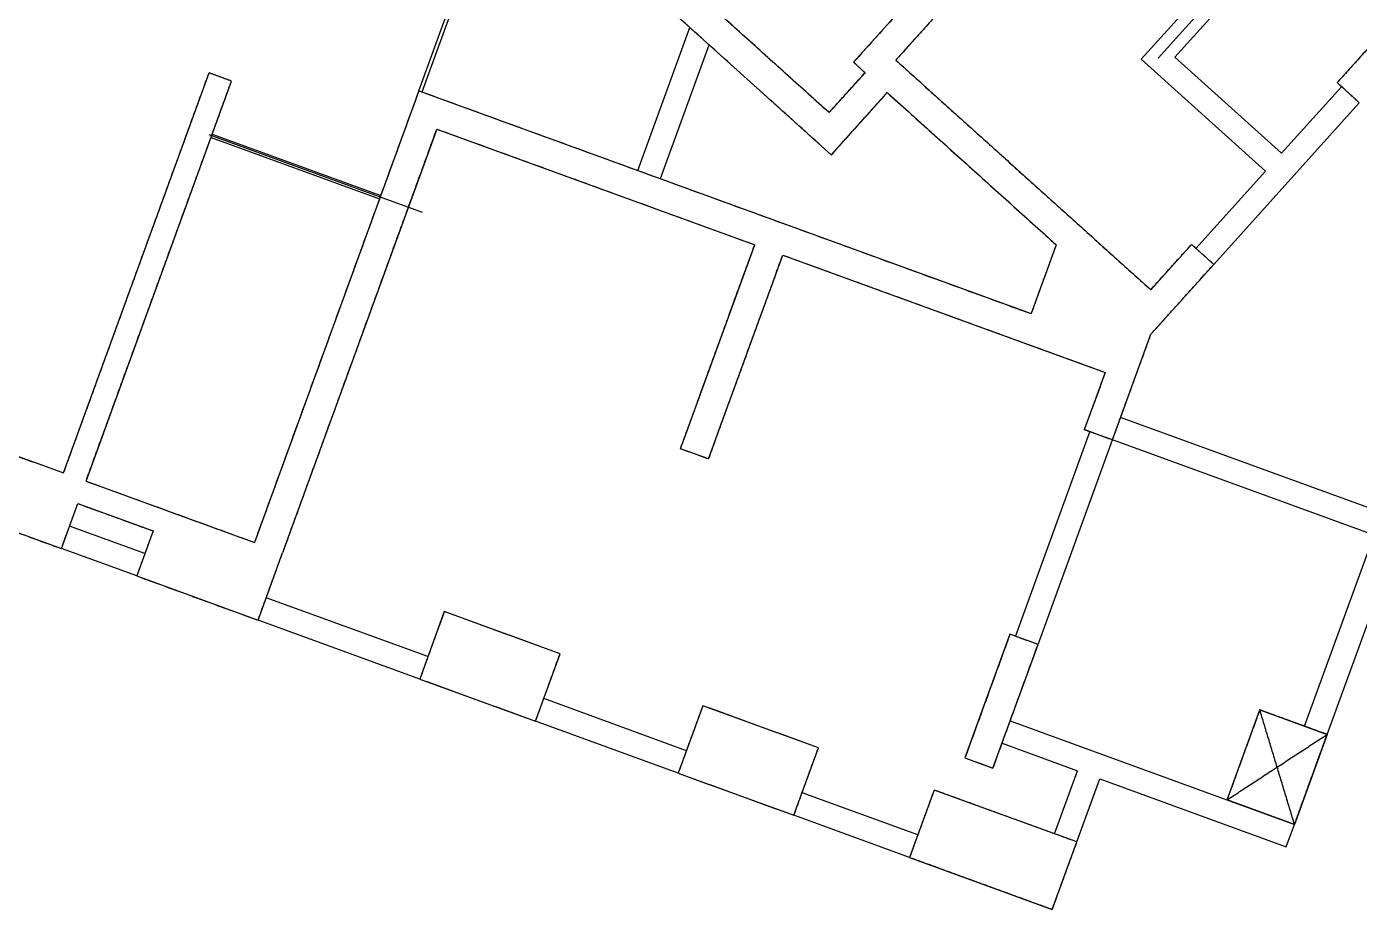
# Model space of a CAD drawing. Header units: millimetres. Extents: x -121354 to 132141, y -64344 to 350.
# Drawn here: x 71987 to 83134, y -39606 to -32225 of the extents above; entities that cross this region are included whole.
import ezdxf

# ---------------------------------------------------------------- set-up
doc = ezdxf.new("R2010")
doc.units = ezdxf.units.MM
for name, color, linetype in [('_wall_base055', 7, 'CONTINUOUS'), ('_wall_base127', 7, 'CONTINUOUS'), ('Block_102ë™_ìƒë¶€ê³¨ì¡°B2_0108', 7, 'CONTINUOUS'), ('Block_C_600X855', 7, 'CONTINUOUS'), ('Line1081', 7, 'CONTINUOUS'), ('Line1082', 7, 'CONTINUOUS'), ('Line1083', 7, 'CONTINUOUS'), ('Line1100', 7, 'CONTINUOUS'), ('Line1101', 7, 'CONTINUOUS'), ('Line1102', 7, 'CONTINUOUS'), ('Line1106', 7, 'CONTINUOUS'), ('Line1107', 7, 'CONTINUOUS'), ('Line1108', 7, 'CONTINUOUS'), ('Line1109', 7, 'CONTINUOUS'), ('Line1110', 7, 'CONTINUOUS'), ('Line1111', 7, 'CONTINUOUS'), ('Line1112', 7, 'CONTINUOUS'), ('Line1113', 7, 'CONTINUOUS'), ('Line1114', 7, 'CONTINUOUS'), ('Line1115', 7, 'CONTINUOUS'), ('Line1116', 7, 'CONTINUOUS'), ('Line1117', 7, 'CONTINUOUS'), ('Line1118', 7, 'CONTINUOUS'), ('Line1119', 7, 'CONTINUOUS'), ('Line1120', 7, 'CONTINUOUS'), ('Line1121', 7, 'CONTINUOUS'), ('Line1122', 7, 'CONTINUOUS'), ('Line144', 7, 'CONTINUOUS'), ('Line155', 7, 'CONTINUOUS'), ('Line156', 7, 'CONTINUOUS'), ('Line157', 7, 'CONTINUOUS'), ('Line158', 7, 'CONTINUOUS'), ('Line407', 7, 'CONTINUOUS'), ('Line408', 7, 'CONTINUOUS'), ('Line411', 7, 'CONTINUOUS'), ('Line412', 7, 'CONTINUOUS'), ('Line417', 7, 'CONTINUOUS'), ('Line419', 7, 'CONTINUOUS'), ('Line422', 7, 'CONTINUOUS'), ('Line423', 7, 'CONTINUOUS'), ('Line424', 7, 'CONTINUOUS'), ('Line428', 7, 'CONTINUOUS'), ('Line429', 7, 'CONTINUOUS'), ('Line433', 7, 'CONTINUOUS'), ('Line437', 7, 'CONTINUOUS'), ('Line438', 7, 'CONTINUOUS'), ('Line440', 7, 'CONTINUOUS'), ('Line504', 7, 'CONTINUOUS'), ('Line505', 7, 'CONTINUOUS'), ('Line507', 7, 'CONTINUOUS'), ('Line508', 7, 'CONTINUOUS'), ('Line512', 7, 'CONTINUOUS'), ('Line537', 7, 'CONTINUOUS'), ('Line538', 7, 'CONTINUOUS'), ('Line539', 7, 'CONTINUOUS'), ('Line540', 7, 'CONTINUOUS'), ('Line545', 7, 'CONTINUOUS'), ('Line546', 7, 'CONTINUOUS'), ('Line549', 7, 'CONTINUOUS'), ('Line550', 7, 'CONTINUOUS'), ('Line551', 7, 'CONTINUOUS'), ('Line552', 7, 'CONTINUOUS'), ('Line553', 7, 'CONTINUOUS'), ('Line556', 7, 'CONTINUOUS'), ('Line557', 7, 'CONTINUOUS'), ('Line558', 7, 'CONTINUOUS'), ('Line562', 7, 'CONTINUOUS'), ('Line563', 7, 'CONTINUOUS'), ('Line569', 7, 'CONTINUOUS'), ('Line570', 7, 'CONTINUOUS'), ('Line571', 7, 'CONTINUOUS'), ('Line573', 7, 'CONTINUOUS'), ('Line574', 7, 'CONTINUOUS'), ('Line575', 7, 'CONTINUOUS'), ('Polyline062', 7, 'CONTINUOUS'), ('Polyline063', 7, 'CONTINUOUS'), ('Polyline078', 7, 'CONTINUOUS'), ('Polyline081', 7, 'CONTINUOUS'), ('Polyline082', 7, 'CONTINUOUS'), ('Polyline084', 7, 'CONTINUOUS'), ('Polyline092', 7, 'CONTINUOUS')]:
    doc.layers.add(name, color=color, linetype=linetype)

msp = doc.modelspace()

# ---------------------------------------------------------------- linework, layer by layer
at = {"layer": '_wall_base055'}
for p, q in [((82028, -38690), (82302, -37938)), ((82302, -37938), (82865, -38143)), ((82865, -38143), (82592, -38895)), ((82592, -38895), (82028, -38690))]:
    msp.add_line(p, q, dxfattribs=at)
at = {"layer": '_wall_base127'}
for p, q in [((82028, -38690), (82302, -37938)), ((82302, -37938), (82865, -38143)), ((82865, -38143), (82592, -38895)), ((82592, -38895), (82028, -38690))]:
    msp.add_line(p, q, dxfattribs=at)
at = {"layer": 'Block_102ë™_ìƒë¶€ê³¨ì¡°B2_0108'}
for points in [[(80285, -30988), (78904, -32523)], [(80070, -31602), (79257, -32505)], [(78718, -33298), (76979, -31732)], [(78699, -32944), (77332, -31713)], [(83685, -31876), (82949, -32693)], [(79000, -32610), (78904, -32523)], [(79257, -32505), (81390, -34425)], [(72296, -35957), (73513, -32612)], [(73701, -32680), (73513, -32612)], [(78699, -32944), (79000, -32610)], [(72484, -36025), (73701, -32680)], [(75268, -32761), (73893, -36538)], [(75268, -32761), (80389, -34625)], [(83134, -32861), (82949, -32693)], [(78718, -33298), (79186, -32777)], [(79186, -32777), (80599, -34049)], [(75417, -33081), (74128, -36624)], [(75417, -33081), (78077, -34049)], [(77456, -35755), (78077, -34049)], [(80599, -34049), (80389, -34625)], [(80599, -34049), (80389, -34625)], [(81390, -34425), (81731, -34046)], [(81917, -34213), (81731, -34046)], [(77691, -35840), (78312, -34135)], [(78312, -34135), (81009, -35116)], [(81391, -34797), (81917, -34213)], [(81069, -35681), (81391, -34797)], [(69852, -35068), (72296, -35957)], [(81009, -35116), (80834, -35595)], [(81069, -35681), (80834, -35595)], [(77691, -35840), (77456, -35755)], [(72484, -36025), (73893, -36538)], [(71217, -36203), (72278, -36589)], [(72278, -36589), (72415, -36213)], [(72415, -36213), (73045, -36442)], [(73045, -36442), (72908, -36818)], [(73923, -37188), (74128, -36624)], [(72908, -36818), (73923, -37188)], [(75481, -37116), (75276, -37680)], [(76449, -37469), (75481, -37116)], [(80212, -37306), (79836, -38339)], [(80447, -37391), (80212, -37306)], [(80070, -38425), (80447, -37391)], [(76244, -38032), (76449, -37469)], [(75276, -37680), (76244, -38032)], [(77643, -37903), (77437, -38467)], [(78610, -38255), (77643, -37903)], [(78405, -38819), (78610, -38255)], [(79836, -38339), (80070, -38425)], [(77437, -38467), (78405, -38819)], [(79578, -38608), (79373, -39171)], [(80772, -39042), (79578, -38608)], [(80566, -39606), (80772, -39042)], [(79373, -39171), (80566, -39606)]]:
    msp.add_open_spline(points, degree=1, dxfattribs=at)
at = {"layer": 'Block_C_600X855'}
for points in [[(82302, -37938), (82028, -38690)], [(82592, -38895), (82302, -37938)], [(82865, -38143), (82302, -37938)], [(82028, -38690), (82865, -38143)], [(82592, -38895), (82865, -38143)], [(82028, -38690), (82592, -38895)]]:
    msp.add_open_spline(points, degree=1, dxfattribs=at)
at = {"layer": 'Line1081'}
msp.add_line((83134, -32861), (81917, -34213), dxfattribs=at)
at = {"layer": 'Line1082'}
msp.add_line((82986, -32727), (82484, -33284), dxfattribs=at)
at = {"layer": 'Line1083'}
msp.add_line((82350, -33433), (81768, -34079), dxfattribs=at)
at = {"layer": 'Line1100'}
msp.add_line((80214, -38029), (82592, -38895), dxfattribs=at)
at = {"layer": 'Line1101'}
msp.add_line((80146, -38217), (80776, -38447), dxfattribs=at)
at = {"layer": 'Line1102'}
msp.add_line((80963, -38515), (82523, -39083), dxfattribs=at)
at = {"layer": 'Line1106'}
msp.add_line((79373, -39171), (78405, -38819), dxfattribs=at)
at = {"layer": 'Line1107'}
msp.add_line((79441, -38983), (78474, -38631), dxfattribs=at)
at = {"layer": 'Line1108'}
msp.add_line((72908, -36818), (72278, -36589), dxfattribs=at)
at = {"layer": 'Line1109'}
msp.add_line((72976, -36630), (72347, -36401), dxfattribs=at)
at = {"layer": 'Line1110'}
msp.add_line((77506, -38279), (76312, -37844), dxfattribs=at)
at = {"layer": 'Line1111'}
msp.add_line((77437, -38467), (76244, -38032), dxfattribs=at)
at = {"layer": 'Line1112'}
msp.add_line((75344, -37492), (73991, -37000), dxfattribs=at)
at = {"layer": 'Line1113'}
msp.add_line((75276, -37680), (73923, -37188), dxfattribs=at)
at = {"layer": 'Line1114'}
msp.add_line((80772, -39042), (80963, -38515), dxfattribs=at)
at = {"layer": 'Line1115'}
msp.add_line((80584, -38973), (80776, -38447), dxfattribs=at)
at = {"layer": 'Line1116'}
msp.add_line((80447, -37391), (81069, -35681), dxfattribs=at)
at = {"layer": 'Line1117'}
msp.add_line((80259, -37323), (80881, -35613), dxfattribs=at)
at = {"layer": 'Line1118'}
msp.add_line((83259, -36478), (81069, -35681), dxfattribs=at)
at = {"layer": 'Line1119'}
msp.add_line((83327, -36290), (81138, -35493), dxfattribs=at)
at = {"layer": 'Line1120'}
msp.add_line((82523, -39083), (82592, -38895), dxfattribs=at)
at = {"layer": 'Line1121'}
msp.add_line((82677, -38075), (83259, -36478), dxfattribs=at)
at = {"layer": 'Line1122'}
msp.add_line((82865, -38143), (83775, -35644), dxfattribs=at)
at = {"layer": 'Line144'}
msp.add_line((82388, -31448), (81451, -32489), dxfattribs=at)
at = {"layer": 'Line155'}
msp.add_line((82395, -31590), (81592, -32481), dxfattribs=at)
at = {"layer": 'Line156'}
msp.add_line((82484, -33284), (81592, -32481), dxfattribs=at)
at = {"layer": 'Line157'}
msp.add_line((82247, -31456), (81310, -32496), dxfattribs=at)
at = {"layer": 'Line158'}
msp.add_line((82350, -33433), (81310, -32496), dxfattribs=at)
at = {"layer": 'Line407'}
msp.add_line((73540, -33123), (74950, -33636), dxfattribs=at)
at = {"layer": 'Line408'}
msp.add_line((73530, -33151), (74939, -33664), dxfattribs=at)
at = {"layer": 'Line411'}
msp.add_line((75296, -32771), (75785, -31429), dxfattribs=at)
at = {"layer": 'Line412'}
msp.add_line((75268, -32761), (75759, -31413), dxfattribs=at)
at = {"layer": 'Line417'}
msp.add_line((79186, -32777), (80599, -34049), dxfattribs=at)
at = {"layer": 'Line419'}
msp.add_line((79257, -32505), (81390, -34425), dxfattribs=at)
at = {"layer": 'Line422'}
msp.add_line((81390, -34425), (81731, -34046), dxfattribs=at)
at = {"layer": 'Line423'}
msp.add_line((78718, -33298), (79186, -32777), dxfattribs=at)
at = {"layer": 'Line424'}
msp.add_line((78699, -32944), (79000, -32610), dxfattribs=at)
at = {"layer": 'Line428'}
msp.add_line((79000, -32610), (78904, -32523), dxfattribs=at)
at = {"layer": 'Line429'}
msp.add_line((83134, -32861), (82949, -32693), dxfattribs=at)
at = {"layer": 'Line433'}
msp.add_line((83685, -31876), (82949, -32693), dxfattribs=at)
at = {"layer": 'Line437'}
msp.add_line((78699, -32944), (77332, -31713), dxfattribs=at)
at = {"layer": 'Line438'}
msp.add_line((80070, -31602), (79257, -32505), dxfattribs=at)
at = {"layer": 'Line440'}
msp.add_line((80285, -30988), (78904, -32523), dxfattribs=at)
at = {"layer": 'Line504'}
msp.add_line((80599, -34049), (80389, -34625), dxfattribs=at)
at = {"layer": 'Line505'}
msp.add_line((78718, -33298), (76979, -31732), dxfattribs=at)
at = {"layer": 'Line507'}
msp.add_line((81917, -34213), (81731, -34046), dxfattribs=at)
at = {"layer": 'Line508'}
msp.add_line((81391, -34797), (81917, -34213), dxfattribs=at)
at = {"layer": 'Line512'}
msp.add_line((73512, -33127), (75297, -33777), dxfattribs=at)
at = {"layer": 'Line537'}
msp.add_line((77691, -35840), (77456, -35755), dxfattribs=at)
at = {"layer": 'Line538'}
msp.add_line((75417, -33081), (74128, -36624), dxfattribs=at)
at = {"layer": 'Line539'}
msp.add_line((77456, -35755), (78077, -34049), dxfattribs=at)
at = {"layer": 'Line540'}
msp.add_line((77691, -35840), (78312, -34135), dxfattribs=at)
at = {"layer": 'Line545'}
msp.add_line((80599, -34049), (80389, -34625), dxfattribs=at)
at = {"layer": 'Line546'}
msp.add_line((73701, -32680), (73513, -32612), dxfattribs=at)
at = {"layer": 'Line549'}
msp.add_line((78312, -34135), (81009, -35116), dxfattribs=at)
at = {"layer": 'Line550'}
msp.add_line((75417, -33081), (78077, -34049), dxfattribs=at)
at = {"layer": 'Line551'}
msp.add_line((75268, -32761), (73893, -36538), dxfattribs=at)
at = {"layer": 'Line552'}
msp.add_line((72484, -36025), (73893, -36538), dxfattribs=at)
at = {"layer": 'Line553'}
msp.add_line((72296, -35957), (73513, -32612), dxfattribs=at)
at = {"layer": 'Line556'}
msp.add_line((72484, -36025), (73701, -32680), dxfattribs=at)
at = {"layer": 'Line557'}
msp.add_line((69852, -35068), (72296, -35957), dxfattribs=at)
at = {"layer": 'Line558'}
msp.add_line((72415, -36213), (73045, -36442), dxfattribs=at)
at = {"layer": 'Line562'}
msp.add_line((81069, -35681), (81391, -34797), dxfattribs=at)
at = {"layer": 'Line563'}
msp.add_line((81009, -35116), (80834, -35595), dxfattribs=at)
at = {"layer": 'Line569'}
msp.add_line((79836, -38339), (80070, -38425), dxfattribs=at)
at = {"layer": 'Line570'}
msp.add_line((80447, -37391), (80212, -37306), dxfattribs=at)
at = {"layer": 'Line571'}
msp.add_line((81069, -35681), (80834, -35595), dxfattribs=at)
at = {"layer": 'Line573'}
msp.add_line((80070, -38425), (80447, -37391), dxfattribs=at)
at = {"layer": 'Line574'}
msp.add_line((80212, -37306), (79836, -38339), dxfattribs=at)
at = {"layer": 'Line575'}
msp.add_line((75268, -32761), (80389, -34625), dxfattribs=at)
at = {"layer": 'Polyline062'}
msp.add_line((77100, -33428), (77535, -32233), dxfattribs=at)
at = {"layer": 'Polyline063'}
msp.add_line((77288, -33496), (77696, -32377), dxfattribs=at)
at = {"layer": 'Polyline078'}
for p, q in [((73045, -36442), (72908, -36818)), ((73923, -37188), (74128, -36624)), ((72908, -36818), (73923, -37188))]:
    msp.add_line(p, q, dxfattribs=at)
at = {"layer": 'Polyline081'}
for p, q in [((71217, -36203), (72278, -36589)), ((72278, -36589), (72415, -36213))]:
    msp.add_line(p, q, dxfattribs=at)
at = {"layer": 'Polyline082'}
for p, q in [((75481, -37116), (75276, -37680)), ((76449, -37469), (75481, -37116)), ((76244, -38032), (76449, -37469)), ((75276, -37680), (76244, -38032))]:
    msp.add_line(p, q, dxfattribs=at)
at = {"layer": 'Polyline084'}
for p, q in [((77643, -37903), (77437, -38467)), ((78610, -38255), (77643, -37903)), ((78405, -38819), (78610, -38255)), ((77437, -38467), (78405, -38819))]:
    msp.add_line(p, q, dxfattribs=at)
at = {"layer": 'Polyline092'}
for p, q in [((79578, -38608), (79373, -39171)), ((80772, -39042), (79578, -38608)), ((80566, -39606), (80772, -39042)), ((79373, -39171), (80566, -39606))]:
    msp.add_line(p, q, dxfattribs=at)

doc.saveas('drawing.dxf')
